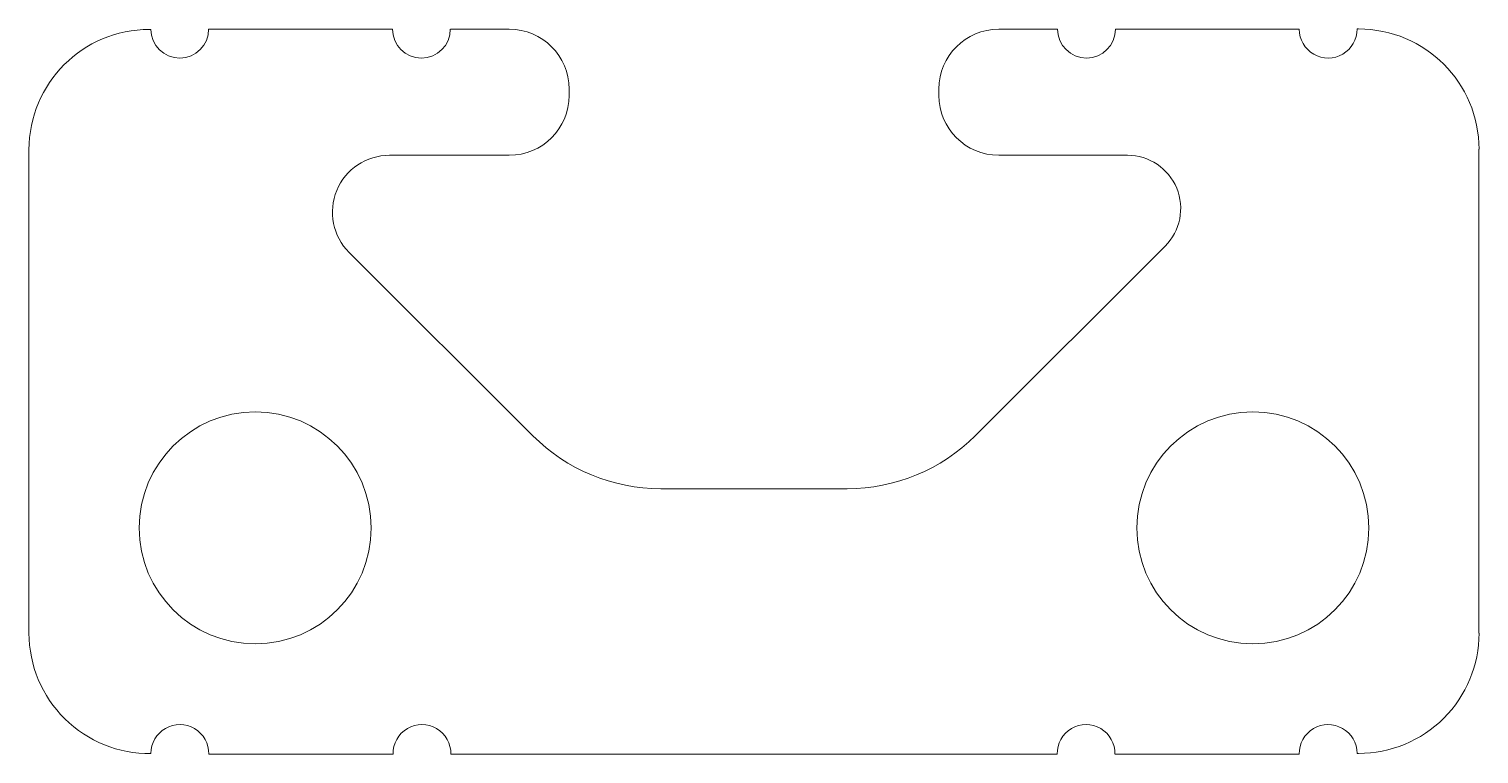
# Model space of a CAD drawing. Header units: inches. Extents: x -0.5 to 0.5, y -0.25 to 0.25.
import ezdxf

# ---------------------------------------------------------------- set-up
doc = ezdxf.new("R2010")
doc.units = ezdxf.units.IN
doc.header["$MEASUREMENT"] = 0

msp = doc.modelspace()

# ---------------------------------------------------------------- linework, layer by layer
at = {"color": 7, "linetype": 'Continuous', "lineweight": 15}
for p, q in [((-0.24932, 0.25), (-0.3761, 0.25)), ((-0.16881, 0.25), (-0.20943, 0.25)), ((0.20935, 0.25), (0.16879, 0.25)), ((0.37601, 0.25), (0.24924, 0.25)), ((0.41696, 0.25012), (0.4159, 0.25012)), ((-0.41599, 0.24983), (-0.41699, 0.24983)), ((-0.12751, 0.2043), (-0.12751, 0.2087)), ((0.12749, 0.2087), (0.12749, 0.2043)), ((-0.5, 0.16682), (-0.5, -0.16666)), ((-0.25148, 0.163), (-0.16881, 0.163)), ((0.16879, 0.163), (0.25752, 0.163)), ((0.49996, -0.16662), (0.49996, 0.16712)), ((0.28348, 0.10025), (0.15253, -0.03047)), ((-0.15255, -0.03047), (-0.27921, 0.09596)), ((0.06422, -0.067), (-0.06424, -0.067)), ((0.41588, -0.24962), (0.41689, -0.24962)), ((-0.37605, -0.25), (-0.24894, -0.25)), ((-0.20905, -0.25), (0.20905, -0.25)), ((0.24894, -0.25), (0.37599, -0.25))]:
    msp.add_line(p, q, dxfattribs=at)
for centre in [(-0.344, -0.094), (0.344, -0.094)]:
    msp.add_circle(centre, 0.08, dxfattribs=at)
for centre, radius, start, end in [((-0.39604, 0.25), 0.01994, 180.49591, 0), ((-0.22938, 0.25), 0.01994, 180, 0), ((-0.16881, 0.2087), 0.0413, 0, 90), ((0.16879, 0.2087), 0.0413, 90, 180), ((0.22929, 0.25), 0.01994, 180, 0), ((0.39596, 0.25), 0.01994, 180, 0.34674), ((0.41696, 0.16712), 0.08301, 0, 90), ((-0.41699, 0.16682), 0.08301, 90, 180), ((-0.16881, 0.2043), 0.0413, 270, 0), ((0.16879, 0.2043), 0.0413, 180, 270), ((-0.25148, 0.12375), 0.03926, 90, 225.05247), ((0.25752, 0.12626), 0.03675, 314.94753, 90), ((-0.06424, 0.058), 0.125, 225.05247, 270), ((0.06422, 0.058), 0.125, 270, 314.94753), ((-0.41699, -0.16666), 0.08301, 180, 270.73255), ((0.41696, -0.16662), 0.08301, 269.95329, 0), ((-0.39599, -0.24965), 0.01994, 359.00264, 180.00896), ((-0.229, -0.24965), 0.01994, 359.00264, 180.99736), ((0.229, -0.24965), 0.01994, 359.00264, 180.99736), ((0.39593, -0.24965), 0.01994, 0.09536, 180.99736)]:
    msp.add_arc(centre, radius, start, end, dxfattribs=at)

doc.saveas('drawing.dxf')
